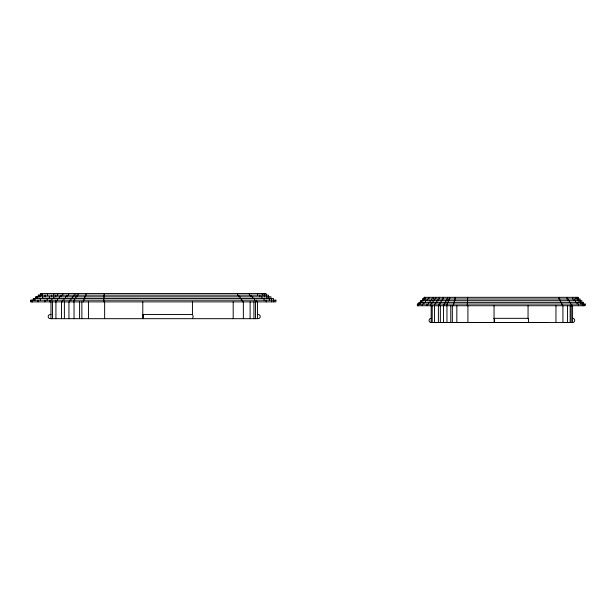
<?xml version="1.0" encoding="UTF-8"?>
<svg xmlns="http://www.w3.org/2000/svg" width="616" height="616" viewBox="0 0 616 616"><rect width="100%" height="100%" fill="white"/><g stroke="black" fill="none" stroke-linecap="round" stroke-linejoin="round"><path stroke-width="0.92" d="M192.446 318.68L193.201 316.578L192.446 314.476L142.789 314.468C141.595 322.83 145.014 316.547 142.789 314.468L142.789 301.871M50.974 314.476C47.201 313.937 47.201 319.219 50.974 318.68L257.45 318.68C261.23 319.219 261.23 313.937 257.45 314.476M51.767 318.641L50.974 318.68L50.974 301.871M528.058 322.538A2.102 0.516 -90 0 0 528.574 320.435A2.102 0.516 -90 0 0 528.058 318.333L494.055 318.333L494.047 305.728M563.571 322.499L572.572 322.538A2.102 2.102 0 0 0 574.674 320.435A2.102 2.102 0 0 0 572.572 318.333M547.116 322.499L431.177 322.538A2.102 2.102 0 0 1 429.075 320.435A2.102 2.102 0 0 1 431.177 318.333M583.768 304.05L583.768 305.728M583.521 304.05L583.521 302.364L419.057 302.364L419.057 304.05M582.305 304.05L582.305 305.728M582.097 302.364L582.097 304.05M581.835 302.364L581.835 300.685L420.751 300.685L420.751 302.364M580.688 302.364L580.688 304.05M580.426 300.685L580.426 302.364M580.141 300.685L580.141 299.006L422.476 299.006L422.476 300.685M579.071 300.685L579.071 302.364M578.732 299.006L578.732 300.685M578.563 304.05L578.563 305.728M578.455 299.006L578.455 297.328L424.147 297.328L424.147 299.006M577.438 299.006L577.438 300.685M577.092 302.364L577.092 304.05M577.061 297.328L577.061 299.006M575.821 297.328L575.821 299.006M575.629 300.685L575.629 302.364M574.15 299.006L574.15 300.685M572.68 297.328L572.68 299.006M572.572 305.728L572.572 322.538L431.177 322.538L431.177 305.728M571.717 304.05L571.717 305.728M571.209 305.728L571.209 322.538M570.547 302.364L570.547 304.05M570.154 305.728L570.154 322.538M569.377 300.685L569.377 302.364M568.191 299.006L568.191 300.685M567.552 305.728L567.552 322.538M567.02 297.328L567.02 299.006M562.924 305.728L562.924 322.538M562.354 304.05L562.354 305.728M561.499 302.364L561.499 304.05M560.645 300.685L560.645 302.364M559.79 299.006L559.79 300.685M558.935 297.328L558.935 299.006M555.955 305.728L555.955 322.538M528.058 305.728L528.058 318.333M467.921 305.728L467.921 322.538M467.636 297.328L467.636 299.006M467.552 299.006L467.552 300.685M467.467 300.685L467.39 304.05M467.305 304.05L467.305 305.728M456.833 305.728L456.833 322.538M455.224 297.328L455.224 299.006M454.762 299.006L454.762 300.685M454.292 300.685L454.292 302.364M453.83 302.364L453.83 304.05M453.368 304.05L453.368 305.728M452.337 305.728L452.337 322.538M450.766 305.728L450.766 322.538M449.711 297.328L449.711 299.006M448.964 299.006L448.964 300.685M448.209 300.685L448.209 302.364M447.586 297.328L447.586 299.006M447.455 302.364L447.455 304.05M446.962 305.728L446.962 322.538M446.708 304.05L446.708 305.728M446.677 299.006L446.677 300.685M445.753 300.685L445.753 302.364M444.844 302.364L444.844 304.05M443.936 304.05L443.936 305.728M443.482 305.728L443.482 322.538M443.258 297.328L443.258 299.006M442.203 299.006L442.203 300.685M441.133 300.685L441.133 302.364M440.363 305.728L440.363 322.538M440.07 302.364L440.07 304.05M439.3 297.328L439.3 299.006M439.015 304.05L439.015 305.728M438.392 305.728L438.392 322.538M438.107 299.006L438.107 300.685M436.898 300.685L436.898 302.364M435.751 297.328L435.751 299.006M435.705 302.364L435.705 304.05M434.511 304.05L434.565 322.538M434.434 299.006L434.434 300.685M433.11 297.328L433.11 299.006M433.102 300.685L433.102 302.364M432.209 305.728L432.209 322.538M431.785 302.364L431.785 304.05M431.6 299.006L431.6 300.685M430.468 304.05L430.468 305.728M430.076 300.685L430.076 302.364M428.821 297.328L428.821 299.006M428.567 302.364L428.567 304.05M427.181 299.006L427.181 300.685M427.057 304.05L427.057 305.728M425.517 300.685L425.517 302.364M425.302 297.328L425.302 299.006M424.909 297.328L424.909 299.006M424.239 297.328L424.239 299.006M423.877 302.364L423.877 304.05M423.623 299.006L423.623 300.685M423.231 299.006L423.231 300.685M422.561 299.006L422.561 300.685M422.237 304.05L422.237 305.728M421.929 300.685L421.929 302.364M421.537 300.685L421.537 302.364M420.867 300.685L420.867 302.364M420.258 302.364L420.258 304.05M419.858 302.364L419.858 304.05M419.18 302.364L419.18 304.05M418.58 304.05L418.58 305.728M418.179 304.05L418.179 305.728M417.502 304.05L417.502 305.728M273.804 300.185L273.804 301.871M273.435 300.185L273.435 298.506L33.279 298.506L33.279 300.185M271.664 300.185L271.664 301.871M271.363 298.506L271.363 300.185M270.978 298.506L270.978 296.827L35.751 296.827L35.751 298.506M269.3 298.506L269.3 300.185M268.915 296.827L268.915 298.506M268.499 296.827L268.499 295.149L38.277 295.149L38.277 296.827M266.936 296.827L266.936 298.506M266.451 295.149L266.451 296.827M266.197 300.185L266.197 301.871M266.043 295.149L266.043 293.462L40.71 293.462L40.71 295.149M264.549 295.149L264.549 296.827M264.01 293.462L264.01 295.149M264.056 298.506L264.056 300.185M262.193 293.462L262.193 295.149M261.916 296.827L261.916 298.506M259.752 295.149L259.752 296.827M257.611 293.462L257.611 295.149M257.45 301.871L257.45 318.68M256.202 300.185L256.202 301.871M255.463 301.871L255.463 318.68M254.493 298.506L254.493 300.185M253.923 301.871L253.923 318.68M252.783 296.827L252.783 298.506M251.051 295.149L251.051 296.827M250.119 301.871L250.119 318.68M249.341 293.462L249.341 295.149M243.359 301.871L243.359 318.68M242.527 300.185L242.527 301.871M241.28 298.506L241.28 300.185M240.04 296.827L240.04 298.506M238.777 295.149L238.777 296.827M237.537 293.462L237.537 295.149M233.187 301.871L233.187 318.68M192.446 301.871L192.446 314.476M104.635 301.871L104.635 318.68M104.219 293.462L104.219 295.149M104.096 295.149L104.096 296.827M103.973 296.827L103.973 298.506M103.858 298.506L103.858 300.185M103.734 300.185L103.734 301.871M88.45 301.871L88.45 318.68M86.086 293.462L86.086 295.149M85.416 295.149L85.416 296.827M84.731 296.827L84.731 298.506M84.061 298.506L84.061 300.185M83.383 300.185L83.383 301.871M81.874 301.871L81.874 318.68M79.587 301.871L79.587 318.68M78.047 293.462L78.047 295.149M76.954 295.149L76.954 296.827M75.845 296.827L75.845 298.506M74.936 293.462L74.936 295.149M74.752 298.506L74.752 300.185M74.036 301.871L74.036 318.68M73.658 300.185L73.658 301.871M73.612 295.149L73.612 296.827M72.264 296.827L72.264 298.506M70.94 298.506L70.94 300.185M69.616 300.185L69.616 301.871M68.946 301.871L68.946 318.68M68.622 293.462L68.622 295.149M67.075 295.149L67.075 296.827M65.512 296.827L65.512 298.506M64.387 301.871L64.387 318.68M63.972 298.506L63.972 300.185M62.84 293.462L62.84 295.149M62.424 300.185L62.424 301.871M61.515 301.871L61.515 318.68M61.099 295.149L61.099 296.827M59.328 296.827L59.328 298.506M57.658 293.462L57.658 295.149M57.588 298.506L57.588 300.185M55.925 301.871L55.925 318.68M55.84 300.185L55.84 301.871M55.74 295.149L55.74 296.827M53.8 293.462L53.8 295.149M53.792 296.827L53.792 298.506M52.483 301.871L52.483 318.68M51.875 298.506L51.875 300.185M51.598 295.149L51.598 296.827M49.95 300.185L49.95 301.871M49.372 296.827L49.372 298.506M47.54 293.462L47.54 295.149M47.17 298.506L47.17 300.185M45.145 295.149L45.145 296.827M44.96 300.185L44.96 301.871M42.72 296.827L42.72 298.506M42.396 293.462L42.396 295.149M41.826 293.462L41.826 295.149M40.849 293.462L40.849 295.149M40.325 298.506L40.325 300.185M39.955 295.149L39.955 296.827M39.37 295.149L39.37 296.827M38.4 295.149L38.4 296.827M37.922 300.185L37.922 301.871M37.484 296.827L37.484 298.506M36.898 296.827L36.898 298.506M35.92 296.827L35.92 298.506M35.035 298.506L35.035 300.185M34.45 298.506L34.45 300.185M33.464 298.506L33.464 300.185M32.586 300.185L32.586 301.871M32.001 300.185L32.001 301.871M31.008 300.185L31.008 301.871M494.055 318.333L494.186 322.461A2.102 0.516 -90 0 0 494.563 320.158A2.102 0.516 -90 0 0 494.055 318.333M275.891 300.185L30.8 300.185L30.8 301.871L275.891 301.871L275.891 300.185M585.2 304.05L417.355 304.05L417.355 305.728L585.2 305.728L585.2 304.05"/></g></svg>
